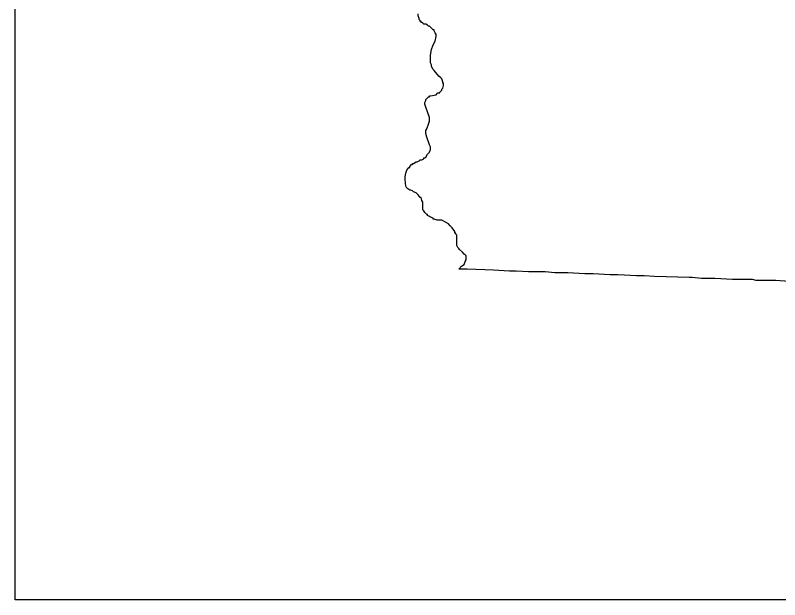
# Model space of a CAD drawing. Extents: x 0.1 to 10.9, y 0.1 to 8.4.
# Drawn here: x 0.093 to 2.8, y 0.099 to 2.167 of the extents above; entities that cross this region are included whole.
import ezdxf

# ---------------------------------------------------------------- set-up
doc = ezdxf.new("R2010")
doc.units = 0
doc.header["$MEASUREMENT"] = 0
doc.layers.add('STATE', color=7, linetype='CONTINUOUS')

# ---------------------------------------------------------------- blocks, each defined once
blk = doc.blocks.new('BLOCK_2')
at = {"layer": 'STATE'}
blk.add_lwpolyline([(0.0933, 0.0987), (0.0933, 8.3733), (10.9199, 8.3733), (10.9199, 0.0987), (0.0933, 0.0987)], dxfattribs=at)
at = {"layer": 'STATE', "color": 2}
blk.add_lwpolyline([(2.8333, 1.2255), (2.7867, 1.2289), (2.7667, 1.2289), (2.74, 1.2289), (2.7233, 1.2289), (2.72, 1.2289), (2.7167, 1.2289), (2.7033, 1.2322), (2.6633, 1.2322), (2.6467, 1.2322), (2.6333, 1.2322), (2.57, 1.2355), (2.5567, 1.2355), (2.5533, 1.2355), (2.5467, 1.2355), (2.5433, 1.2355), (2.54, 1.2355), (2.5233, 1.2355), (2.49, 1.2389), (2.48, 1.2389), (2.3567, 1.2422), (2.32, 1.2456), (2.2933, 1.2456), (2.2267, 1.2489), (2.2, 1.2489), (2.14, 1.2522), (2.11, 1.2522), (2.05, 1.2555), (2.0467, 1.2555), (2.0367, 1.2555), (2.0167, 1.2555), (2.0033, 1.2555), (1.97, 1.2589), (1.91, 1.2589), (1.8667, 1.2622), (1.86, 1.2622), (1.8567, 1.2622), (1.8433, 1.2622), (1.7867, 1.2655), (1.6933, 1.2689), (1.6633, 1.2689), (1.6733, 1.2789), (1.6833, 1.2855), (1.6867, 1.2955), (1.69, 1.3022), (1.69, 1.3055), (1.69, 1.3089), (1.69, 1.3122), (1.69, 1.3156), (1.6867, 1.3189), (1.6833, 1.3222), (1.6767, 1.3289), (1.6667, 1.3389), (1.6633, 1.3422), (1.66, 1.3456), (1.6567, 1.3522), (1.6567, 1.3689), (1.6567, 1.3756), (1.6567, 1.3789), (1.6567, 1.3822), (1.6567, 1.3856), (1.6567, 1.3889), (1.6533, 1.3922), (1.6533, 1.3956), (1.65, 1.3956), (1.65, 1.4022), (1.64, 1.4156), (1.6367, 1.4189), (1.6333, 1.4222), (1.6267, 1.4289), (1.6167, 1.4356), (1.6033, 1.4422), (1.5867, 1.4422), (1.5767, 1.4456), (1.5733, 1.4456), (1.5733, 1.4489), (1.5633, 1.4522), (1.56, 1.4556), (1.5533, 1.4589), (1.5533, 1.4622), (1.55, 1.4622), (1.5433, 1.4689), (1.54, 1.4756), (1.5367, 1.4789), (1.5367, 1.4822), (1.5367, 1.4956), (1.5367, 1.5022), (1.5367, 1.5056), (1.5333, 1.5122), (1.53, 1.5223), (1.5267, 1.5223), (1.52, 1.5323), (1.5167, 1.5356), (1.5133, 1.5389), (1.5033, 1.5423), (1.5, 1.5456), (1.4933, 1.5489), (1.49, 1.5489), (1.48, 1.5556), (1.4767, 1.5623), (1.4733, 1.5856), (1.4733, 1.5956), (1.4767, 1.6089), (1.48, 1.6189), (1.4867, 1.6289), (1.49, 1.6289), (1.49, 1.6323), (1.4967, 1.6389), (1.5, 1.6389), (1.5, 1.6423), (1.5033, 1.6423), (1.5133, 1.6489), (1.5167, 1.6489), (1.5233, 1.6523), (1.5267, 1.6556), (1.5333, 1.6556), (1.54, 1.6589), (1.54, 1.6623), (1.5433, 1.6623), (1.5467, 1.6656), (1.5533, 1.6756), (1.5567, 1.6789), (1.56, 1.6823), (1.5633, 1.6923), (1.5633, 1.7023), (1.56, 1.7089), (1.55, 1.7356), (1.5467, 1.749), (1.5467, 1.7523), (1.5467, 1.759), (1.55, 1.7656), (1.5567, 1.7823), (1.56, 1.7923), (1.56, 1.8023), (1.56, 1.8056), (1.5533, 1.8256), (1.5467, 1.8423), (1.5433, 1.8523), (1.5433, 1.8556), (1.5433, 1.859), (1.5467, 1.8656), (1.5467, 1.869), (1.5533, 1.8756), (1.5567, 1.879), (1.56, 1.879), (1.56, 1.8823), (1.5633, 1.8823), (1.5833, 1.8856), (1.59, 1.8923), (1.5933, 1.8923), (1.5967, 1.8923), (1.5967, 1.8956), (1.6, 1.899), (1.6033, 1.9023), (1.6033, 1.9056), (1.6067, 1.909), (1.61, 1.919), (1.61, 1.9256), (1.6067, 1.929), (1.6067, 1.9323), (1.6033, 1.9423), (1.6, 1.9457), (1.5933, 1.9523), (1.5767, 1.9723), (1.5733, 1.9757), (1.5667, 1.9857), (1.5667, 1.9923), (1.5633, 1.999), (1.5633, 2.009), (1.5633, 2.0257), (1.5667, 2.0457), (1.5733, 2.0623), (1.58, 2.0757), (1.5833, 2.0923), (1.5833, 2.099), (1.58, 2.1057), (1.5767, 2.1123), (1.5767, 2.1157), (1.5733, 2.1157), (1.57, 2.119), (1.5667, 2.1223), (1.5633, 2.1257), (1.56, 2.129), (1.5567, 2.129), (1.5533, 2.1323), (1.5467, 2.1357), (1.54, 2.1357), (1.5367, 2.139), (1.5333, 2.1423), (1.53, 2.1423), (1.53, 2.1457), (1.5267, 2.1457), (1.5267, 2.149), (1.5233, 2.1523), (1.5233, 2.1557), (1.52, 2.1657), (1.52, 2.1723)], dxfattribs=at)

msp = doc.modelspace()

# ---------------------------------------------------------------- block references
at = {"layer": 'STATE'}
msp.add_blockref('BLOCK_2', (0, 0), dxfattribs=at)

doc.saveas('drawing.dxf')
